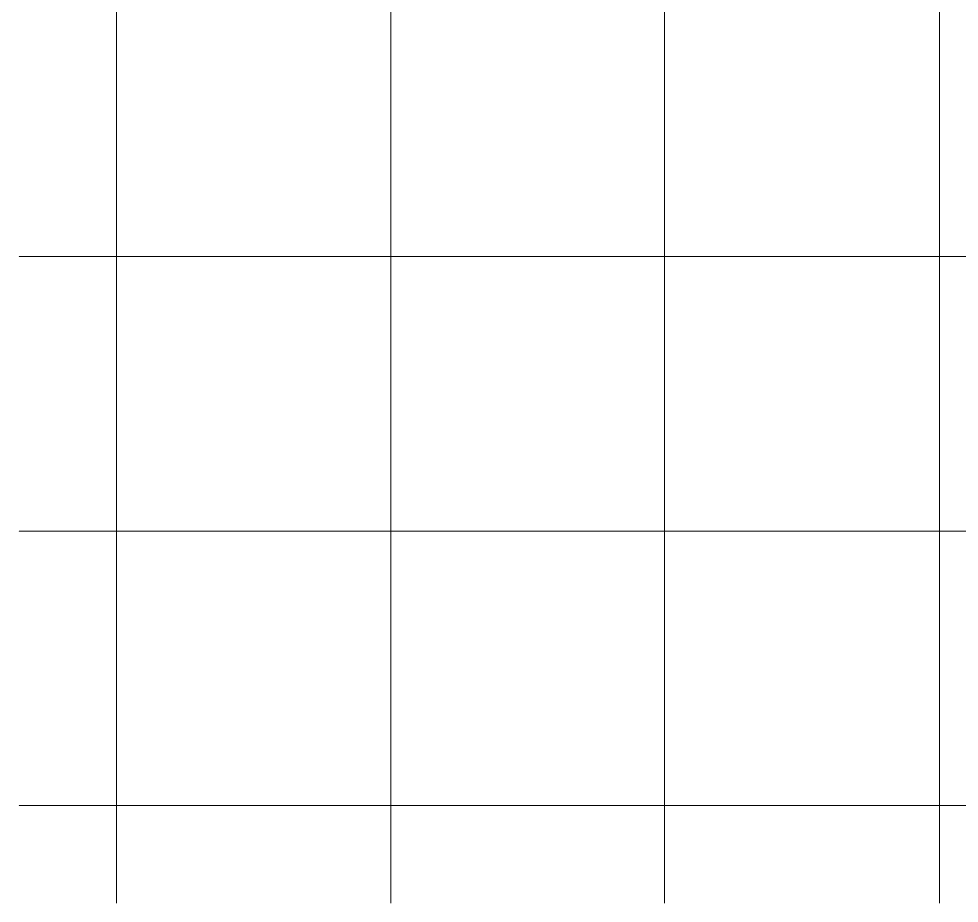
# Model space of a CAD drawing. Header units: inches. Extents: x 736 to 61861, y 736 to 3540.
# Drawn here: x 736 to 1970, y 736 to 1896 of the extents above; entities that cross this region are included whole.
import ezdxf

# ---------------------------------------------------------------- set-up
doc = ezdxf.new("R2010")
doc.units = ezdxf.units.IN
doc.header["$LTSCALE"] = 0.5
doc.header["$MEASUREMENT"] = 0
doc.linetypes.add('CENTER', pattern=[2, 1.25, -0.25, 0.25, -0.25])
doc.layers.add('GRIDLN', color=9, linetype='CENTER', lineweight=18)

msp = doc.modelspace()

# ---------------------------------------------------------------- linework, layer by layer
at = {"layer": 'GRIDLN'}
for p, q in [((864, 3492), (864, 736)), ((1224, 3492), (1224, 736)), ((1224, 3492), (1224, 736)), ((1583.5, 3492), (1583.5, 736)), ((1944, 3492), (1944, 736)), ((3492, 1584), (736, 1584)), ((3492, 1224), (736, 1224)), ((3492, 1224), (736, 1224)), ((3492, 864), (736, 864)), ((3494.7, 864), (738.7, 864))]:
    msp.add_line(p, q, dxfattribs=at)

doc.saveas('drawing.dxf')
